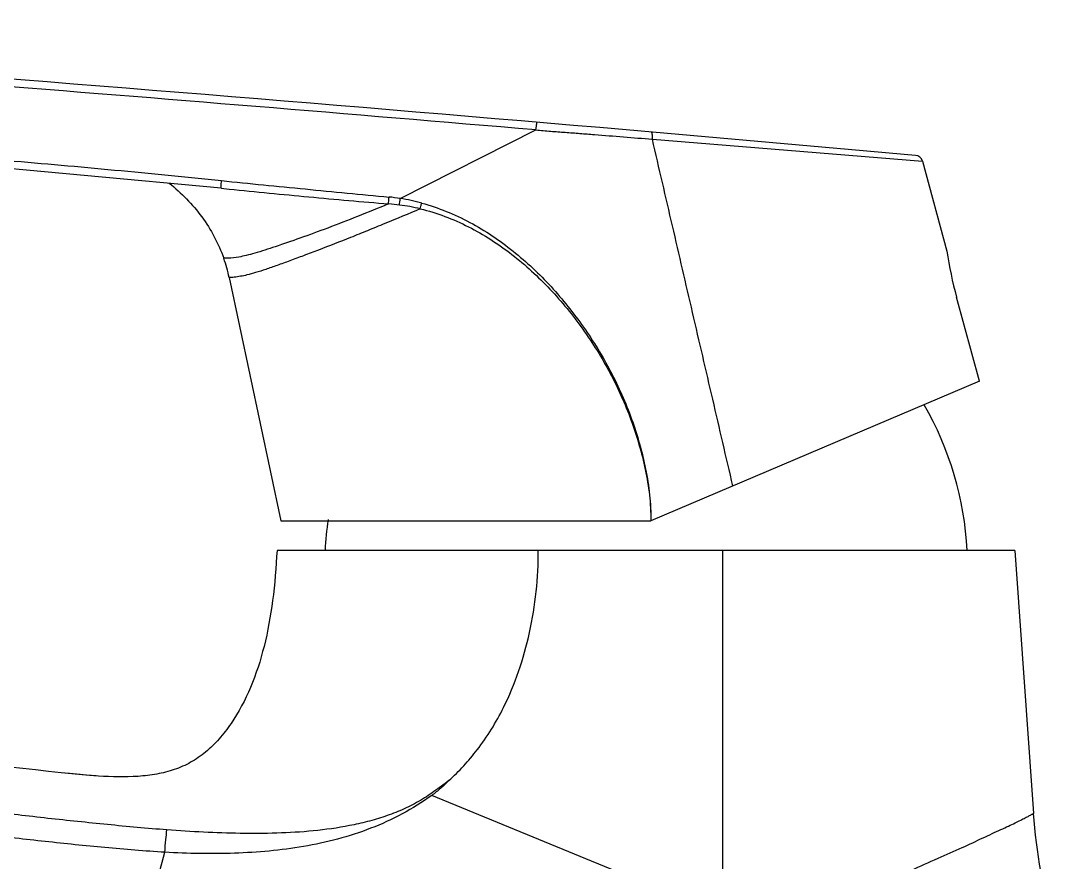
# Model space of a CAD drawing. Header units: millimetres. Extents: x 3495 to 4455, y 26793 to 27144.
# Drawn here: x 4173.6 to 4241.2, y 27058.3 to 27112.8 of the extents above; entities that cross this region are included whole.
import ezdxf

# ---------------------------------------------------------------- set-up
doc = ezdxf.new("R2010")
doc.units = ezdxf.units.MM

msp = doc.modelspace()

# ---------------------------------------------------------------- linework, layer by layer
at = {"color": 7, "linetype": 'Continuous'}
for p, q in [((4198.175, 27101.308), (4206.981, 27105.753)), ((4214.532, 27105.157), (4232.054, 27103.739)), ((4232.054, 27103.739), (4233.648, 27097.897)), ((4186.558, 27101.969), (4187.08, 27101.915)), ((4187.071, 27096.172), (4190.424, 27080.397)), ((4235.759, 27089.454), (4234.272, 27094.897)), ((4235.759, 27089.454), (4214.424, 27080.397)), ((4190.424, 27080.397), (4214.424, 27080.397))]:
    msp.add_line(p, q, dxfattribs=at)
msp.add_lwpolyline([(4186.557, 27101.969), (4168.751, 27103.611), (4150.066, 27105.118), (4131.004, 27106.464)], dxfattribs=at)
for centre, radius, start, end in [((3728.036, 21484.854), 5641.77, 84.879011, 85.992817), ((3729.12, 21499.4), 5626.682, 85.128127, 85.871034), ((4231.571, 27103.607), 0.5, 15.26612, 84.87886), ((4196.272, 27089.265), 12.193, 81.02048, 84.48901), ((4196.173, 27088.529), 12.935, 74.80111, 81.09423), ((4196.557, 27088.755), 12.23, 82.6332, 85.95479), ((4196.481, 27088.211), 12.78, 76.45053, 82.60748), ((4257.737, 27101.34), 24.334, 188.13387, 195.35329), ((4177.212, 27094.076), 10.08, 12.00237, 19.41369)]:
    msp.add_arc(centre, radius, start, end, dxfattribs=at)
for points, knots in [([(4130.997, 27106.964), (4132.157, 27106.897), (4134.477, 27106.767), (4137.956, 27106.559), (4141.432, 27106.305), (4146.064, 27105.94), (4151.854, 27105.472), (4158.801, 27104.916), (4164.591, 27104.451), (4169.223, 27104.072), (4172.695, 27103.779), (4176.167, 27103.474), (4179.638, 27103.157), (4183.107, 27102.823), (4185.418, 27102.586), (4186.573, 27102.466)], [0, 0, 0, 0, 0.0625, 0.124999, 0.187499, 0.249999, 0.374999, 0.499999, 0.624999, 0.687499, 0.749999, 0.812499, 0.874999, 0.9375, 1, 1, 1, 1]), ([(4206.981, 27105.753), (4206.987, 27105.817), (4206.996, 27105.91), (4207.01, 27106.027), (4207.021, 27106.102), (4207.031, 27106.163), (4207.04, 27106.21), (4207.048, 27106.235), (4207.055, 27106.252), (4207.058, 27106.252)], [0, 0, 0, 0, 0.379557, 0.55142, 0.702149, 0.826103, 0.918792, 0.976717, 1, 1, 1, 1]), ([(4206.981, 27105.753), (4207.297, 27105.726), (4207.928, 27105.671), (4208.877, 27105.6), (4209.826, 27105.53), (4211.089, 27105.433), (4212.657, 27105.307), (4213.909, 27105.206), (4214.532, 27105.157)], [0, 0, 0, 0, 0.125461, 0.251039, 0.376785, 0.502463, 0.752709, 1, 1, 1, 1]), ([(4214.531, 27105.157), (4214.535, 27105.216), (4214.537, 27105.324), (4214.53, 27105.45), (4214.513, 27105.534), (4214.499, 27105.58), (4214.477, 27105.614), (4214.46, 27105.616)], [0, 0, 0, 0, 0.367987, 0.677436, 0.797741, 0.891117, 1, 1, 1, 1]), ([(4219.756, 27082.661), (4219.322, 27084.534), (4218.45, 27088.282), (4217.143, 27093.904), (4215.838, 27099.53), (4214.966, 27103.281), (4214.532, 27105.157)], [0, 0, 0, 0, 0.24983, 0.49977, 0.749827, 1, 1, 1, 1]), ([(4186.557, 27101.969), (4186.553, 27101.969), (4186.549, 27101.987), (4186.547, 27102.011), (4186.546, 27102.059), (4186.547, 27102.119), (4186.551, 27102.194), (4186.559, 27102.311), (4186.567, 27102.403), (4186.573, 27102.466)], [0, 0, 0, 0, 0.022837, 0.080191, 0.172387, 0.295993, 0.446622, 0.618715, 1, 1, 1, 1]), ([(4186.573, 27102.466), (4188.384, 27102.279), (4192.007, 27101.92), (4195.631, 27101.574), (4197.443, 27101.401)], [0, 0, 0, 0, 0.5, 1, 1, 1, 1]), ([(4183.177, 27102.31), (4183.574, 27101.991), (4184.33, 27101.305), (4185.32, 27100.137), (4186.137, 27098.842), (4186.55, 27097.906), (4186.719, 27097.426)], [0, 0, 0, 0, 0.250052, 0.500064, 0.750079, 1, 1, 1, 1]), ([(4187.08, 27101.915), (4188.802, 27101.738), (4192.247, 27101.407), (4195.695, 27101.102), (4197.42, 27100.955)], [0, 0, 0, 0, 0.499977, 1, 1, 1, 1]), ([(4197.42, 27100.955), (4197.417, 27101.016), (4197.424, 27101.165), (4197.435, 27101.314), (4197.443, 27101.401)], [0, 0, 0, 0, 0.410559, 1, 1, 1, 1]), ([(4198.125, 27100.884), (4198.128, 27100.945), (4198.143, 27101.086), (4198.162, 27101.227), (4198.175, 27101.308)], [0, 0, 0, 0, 0.423882, 1, 1, 1, 1]), ([(4199.475, 27100.635), (4199.485, 27100.691), (4199.513, 27100.817), (4199.545, 27100.942), (4199.564, 27101.012)], [0, 0, 0, 0, 0.444217, 1, 1, 1, 1]), ([(4199.564, 27101.012), (4200.647, 27100.718), (4202.746, 27099.855), (4205.555, 27097.964), (4208.014, 27095.64), (4209.772, 27093.437), (4211.006, 27091.556), (4212.12, 27089.601), (4213.032, 27087.536), (4213.718, 27085.394), (4214.116, 27083.753), (4214.382, 27082.086), (4214.444, 27080.959), (4214.424, 27080.397)], [0, 0, 0, 0, 0.124857, 0.249788, 0.374772, 0.499788, 0.562337, 0.624881, 0.749891, 0.812427, 0.874941, 0.937485, 1, 1, 1, 1]), ([(4197.42, 27100.955), (4196.749, 27100.685), (4195.437, 27100.152), (4193.52, 27099.401), (4191.734, 27098.753), (4190.155, 27098.205), (4188.994, 27097.828), (4188.205, 27097.612), (4187.629, 27097.485), (4187.139, 27097.429), (4186.81, 27097.425), (4186.719, 27097.426)], [0, 0, 0, 0, 0.191758, 0.375834, 0.546015, 0.695837, 0.819248, 0.869732, 0.912778, 0.975723, 1, 1, 1, 1]), ([(4199.475, 27100.635), (4198.706, 27100.318), (4197.565, 27099.841), (4196.056, 27099.22), (4194.624, 27098.642), (4193.243, 27098.103), (4191.926, 27097.604), (4191.03, 27097.272), (4190.21, 27096.971), (4189.474, 27096.71), (4188.822, 27096.501), (4188.143, 27096.316), (4187.567, 27096.209), (4187.179, 27096.177), (4187.071, 27096.172)], [0, 0, 0, 0, 0.188828, 0.280868, 0.370432, 0.539447, 0.61749, 0.690091, 0.756361, 0.815654, 0.867498, 0.911602, 0.97555, 1, 1, 1, 1]), ([(4199.475, 27100.635), (4200.016, 27100.505), (4201.083, 27100.175), (4203.123, 27099.271), (4205.478, 27097.75), (4207.947, 27095.477), (4209.715, 27093.309), (4210.956, 27091.452), (4212.074, 27089.519), (4212.989, 27087.474), (4213.684, 27085.352), (4214.09, 27083.726), (4214.368, 27082.074), (4214.439, 27080.955), (4214.424, 27080.397)], [0, 0, 0, 0, 0.062373, 0.1248, 0.249626, 0.37458, 0.499607, 0.562169, 0.624731, 0.749785, 0.812345, 0.874884, 0.937456, 1, 1, 1, 1])]:
    msp.add_open_spline(points, degree=3, knots=knots, dxfattribs=at)
for points in [[(4234.953, 27078.481), (4234.79, 27081.812), (4233.831, 27085.05), (4232.161, 27087.926)], [(4193.491, 27080.477), (4193.394, 27079.815), (4193.329, 27079.149), (4193.297, 27078.481)], [(4238.051, 27078.481), (4238.051, 27078.481), (4190.175, 27078.481), (4190.175, 27078.481)], [(4219.102, 27054.804), (4219.102, 27062.697), (4219.101, 27070.589), (4219.101, 27078.481)], [(4238.051, 27078.481), (4238.051, 27078.481), (4238.051, 27078.481), (4238.051, 27078.481)], [(4238.052, 27078.481), (4238.052, 27078.481), (4239.271, 27061.416), (4239.271, 27061.416)], [(4201.319, 27063.541), (4201.997, 27064.145), (4202.615, 27064.82), (4203.168, 27065.539)], [(4219.101, 27054.804), (4219.101, 27054.804), (4200.215, 27062.586), (4200.215, 27062.586)], [(4176.392, 27034.577), (4176.392, 27034.577), (4182.9, 27058.892), (4182.9, 27058.892)]]:
    msp.add_open_spline(points, degree=3)
for points, knots in [([(4190.175, 27078.481), (4190.118, 27077.391), (4190.029, 27076.303), (4189.886, 27075.22), (4189.886, 27075.22), (4189.754, 27074.221), (4189.578, 27073.229), (4189.333, 27072.252), (4189.333, 27072.252), (4189.104, 27071.343), (4188.818, 27070.448), (4188.453, 27069.585), (4188.453, 27069.585), (4188.108, 27068.768), (4187.693, 27067.98), (4187.192, 27067.248), (4187.192, 27067.248), (4186.953, 27066.899), (4186.695, 27066.562), (4186.413, 27066.245), (4186.413, 27066.245), (4186.143, 27065.94), (4185.852, 27065.654), (4185.539, 27065.395), (4185.539, 27065.395), (4185.236, 27065.145), (4184.912, 27064.92), (4184.57, 27064.729), (4184.57, 27064.729), (4184.233, 27064.54), (4183.877, 27064.385), (4183.512, 27064.26), (4183.512, 27064.26), (4183.141, 27064.132), (4182.76, 27064.037), (4182.374, 27063.966), (4182.374, 27063.966), (4181.975, 27063.892), (4181.572, 27063.845), (4181.168, 27063.817), (4181.168, 27063.817), (4180.313, 27063.757), (4179.452, 27063.781), (4178.596, 27063.837)], [0, 0, 0, 0, 0.090909, 0.090909, 0.090909, 0.090909, 0.181818, 0.181818, 0.181818, 0.181818, 0.272727, 0.272727, 0.272727, 0.272727, 0.363636, 0.363636, 0.363636, 0.363636, 0.454545, 0.454545, 0.454545, 0.454545, 0.545455, 0.545455, 0.545455, 0.545455, 0.636364, 0.636364, 0.636364, 0.636364, 0.727273, 0.727273, 0.727273, 0.727273, 0.818182, 0.818182, 0.818182, 0.818182, 0.909091, 0.909091, 0.909091, 0.909091, 1, 1, 1, 1]), ([(4203.168, 27065.539), (4203.825, 27066.393), (4204.394, 27067.316), (4204.874, 27068.282), (4204.874, 27068.282), (4205.25, 27069.038), (4205.572, 27069.819), (4205.849, 27070.616), (4205.849, 27070.616), (4206.136, 27071.446), (4206.375, 27072.293), (4206.565, 27073.152), (4206.565, 27073.152), (4206.95, 27074.898), (4207.131, 27076.695), (4207.131, 27078.481)], [0, 0, 0, 0, 0.25, 0.25, 0.25, 0.25, 0.5, 0.5, 0.5, 0.5, 0.75, 0.75, 0.75, 0.75, 1, 1, 1, 1]), ([(4176.169, 27064.055), (4171.735, 27064.516), (4167.317, 27065.115), (4162.9, 27065.71), (4162.9, 27065.71), (4158.635, 27066.284), (4154.371, 27066.857), (4150.104, 27067.409), (4150.104, 27067.409), (4145.982, 27067.942), (4141.858, 27068.456), (4137.732, 27068.948), (4137.732, 27068.948), (4133.556, 27069.445), (4129.378, 27069.92), (4125.198, 27070.387)], [0, 0, 0, 0, 0.25, 0.25, 0.25, 0.25, 0.5, 0.5, 0.5, 0.5, 0.75, 0.75, 0.75, 0.75, 1, 1, 1, 1]), ([(4183.035, 27060.345), (4181.745, 27060.439), (4180.457, 27060.56), (4179.169, 27060.688), (4179.169, 27060.688), (4177.88, 27060.816), (4176.593, 27060.951), (4175.306, 27061.094), (4175.306, 27061.094), (4174.019, 27061.238), (4172.733, 27061.389), (4171.448, 27061.548), (4171.448, 27061.548), (4170.163, 27061.709), (4168.879, 27061.876), (4167.596, 27062.051), (4167.596, 27062.051), (4165.031, 27062.401), (4162.47, 27062.779), (4159.911, 27063.175), (4159.911, 27063.175), (4157.352, 27063.571), (4154.797, 27063.985), (4152.242, 27064.405), (4152.242, 27064.405), (4149.688, 27064.825), (4147.135, 27065.251), (4144.581, 27065.676), (4144.581, 27065.676), (4142.028, 27066.102), (4139.474, 27066.527), (4136.92, 27066.949), (4136.92, 27066.949), (4134.366, 27067.371), (4131.812, 27067.79), (4129.255, 27068.196), (4129.255, 27068.196), (4126.699, 27068.604), (4124.14, 27068.998), (4121.594, 27069.468)], [0, 0, 0, 0, 0.1, 0.1, 0.1, 0.1, 0.2, 0.2, 0.2, 0.2, 0.3, 0.3, 0.3, 0.3, 0.4, 0.4, 0.4, 0.4, 0.5, 0.5, 0.5, 0.5, 0.6, 0.6, 0.6, 0.6, 0.7, 0.7, 0.7, 0.7, 0.8, 0.8, 0.8, 0.8, 0.9, 0.9, 0.9, 0.9, 1, 1, 1, 1]), ([(4182.9, 27058.892), (4181.602, 27058.967), (4180.306, 27059.074), (4179.011, 27059.195), (4179.011, 27059.195), (4177.717, 27059.316), (4176.424, 27059.45), (4175.132, 27059.592), (4175.132, 27059.592), (4173.84, 27059.732), (4172.549, 27059.879), (4171.258, 27060.034), (4171.258, 27060.034), (4169.967, 27060.187), (4168.677, 27060.349), (4167.389, 27060.516), (4167.389, 27060.516), (4164.81, 27060.85), (4162.236, 27061.21), (4159.664, 27061.587), (4159.664, 27061.587), (4157.092, 27061.964), (4154.523, 27062.358), (4151.955, 27062.76), (4151.955, 27062.76), (4149.386, 27063.16), (4146.82, 27063.567), (4144.252, 27063.975), (4144.252, 27063.975), (4141.686, 27064.383), (4139.119, 27064.791), (4136.552, 27065.198), (4136.552, 27065.198), (4133.984, 27065.604), (4131.417, 27066.009), (4128.848, 27066.404), (4128.848, 27066.404), (4126.278, 27066.8), (4123.707, 27067.187), (4121.15, 27067.648)], [0, 0, 0, 0, 0.1, 0.1, 0.1, 0.1, 0.2, 0.2, 0.2, 0.2, 0.3, 0.3, 0.3, 0.3, 0.4, 0.4, 0.4, 0.4, 0.5, 0.5, 0.5, 0.5, 0.6, 0.6, 0.6, 0.6, 0.7, 0.7, 0.7, 0.7, 0.8, 0.8, 0.8, 0.8, 0.9, 0.9, 0.9, 0.9, 1, 1, 1, 1]), ([(4178.596, 27063.837), (4178.596, 27063.837), (4178.002, 27063.88), (4178.002, 27063.88), (4178.002, 27063.88), (4178.002, 27063.88), (4177.408, 27063.932), (4177.408, 27063.932), (4177.408, 27063.932), (4177.408, 27063.932), (4176.709, 27064), (4176.709, 27064), (4176.709, 27064), (4176.709, 27064), (4176.169, 27064.055), (4176.169, 27064.055)], [0, 0, 0, 0, 0.25, 0.25, 0.25, 0.25, 0.5, 0.5, 0.5, 0.5, 0.75, 0.75, 0.75, 0.75, 1, 1, 1, 1]), ([(4178.596, 27063.837), (4178.396, 27063.85), (4178.196, 27063.864), (4177.997, 27063.881), (4177.997, 27063.881), (4177.387, 27063.93), (4176.778, 27063.992), (4176.169, 27064.055)], [0, 0, 0, 0, 0.5, 0.5, 0.5, 0.5, 1, 1, 1, 1]), ([(4201.319, 27063.541), (4201.163, 27063.418), (4201.004, 27063.299), (4200.844, 27063.181), (4200.844, 27063.181), (4200.684, 27063.063), (4200.524, 27062.945), (4200.361, 27062.83), (4200.361, 27062.83), (4200.199, 27062.714), (4200.036, 27062.601), (4199.868, 27062.494), (4199.868, 27062.494), (4199.701, 27062.386), (4199.53, 27062.284), (4199.357, 27062.186), (4199.357, 27062.186), (4199.011, 27061.99), (4198.655, 27061.813), (4198.292, 27061.651), (4198.292, 27061.651), (4197.928, 27061.491), (4197.558, 27061.346), (4197.182, 27061.219), (4197.182, 27061.219), (4196.807, 27061.091), (4196.425, 27060.981), (4196.041, 27060.882), (4196.041, 27060.882), (4195.658, 27060.783), (4195.271, 27060.695), (4194.882, 27060.619), (4194.882, 27060.619), (4194.105, 27060.466), (4193.32, 27060.358), (4192.532, 27060.28), (4192.532, 27060.28), (4191.744, 27060.204), (4190.953, 27060.157), (4190.162, 27060.133), (4190.162, 27060.133), (4189.371, 27060.108), (4188.579, 27060.104), (4187.787, 27060.117), (4187.787, 27060.117), (4186.201, 27060.142), (4184.617, 27060.231), (4183.035, 27060.345)], [0, 0, 0, 0, 0.083333, 0.083333, 0.083333, 0.083333, 0.166667, 0.166667, 0.166667, 0.166667, 0.25, 0.25, 0.25, 0.25, 0.333333, 0.333333, 0.333333, 0.333333, 0.416667, 0.416667, 0.416667, 0.416667, 0.5, 0.5, 0.5, 0.5, 0.583333, 0.583333, 0.583333, 0.583333, 0.666667, 0.666667, 0.666667, 0.666667, 0.75, 0.75, 0.75, 0.75, 0.833333, 0.833333, 0.833333, 0.833333, 0.916667, 0.916667, 0.916667, 0.916667, 1, 1, 1, 1]), ([(4201.319, 27063.541), (4201.227, 27063.46), (4201.143, 27063.372), (4201.057, 27063.287), (4201.057, 27063.287), (4200.97, 27063.2), (4200.881, 27063.116), (4200.79, 27063.036), (4200.79, 27063.036), (4200.7, 27062.955), (4200.605, 27062.878), (4200.509, 27062.803), (4200.509, 27062.803), (4200.414, 27062.727), (4200.316, 27062.654), (4200.215, 27062.586)], [0, 0, 0, 0, 0.25, 0.25, 0.25, 0.25, 0.5, 0.5, 0.5, 0.5, 0.75, 0.75, 0.75, 0.75, 1, 1, 1, 1]), ([(4200.215, 27062.586), (4199.607, 27062.143), (4198.967, 27061.742), (4198.303, 27061.386), (4198.303, 27061.386), (4197.639, 27061.029), (4196.952, 27060.718), (4196.25, 27060.446), (4196.25, 27060.446), (4195.548, 27060.174), (4194.831, 27059.941), (4194.104, 27059.747), (4194.104, 27059.747), (4193.377, 27059.552), (4192.641, 27059.394), (4191.899, 27059.267), (4191.899, 27059.267), (4190.417, 27059.013), (4188.914, 27058.881), (4187.411, 27058.83), (4187.411, 27058.83), (4185.906, 27058.779), (4184.401, 27058.808), (4182.9, 27058.892)], [0, 0, 0, 0, 0.166667, 0.166667, 0.166667, 0.166667, 0.333333, 0.333333, 0.333333, 0.333333, 0.5, 0.5, 0.5, 0.5, 0.666667, 0.666667, 0.666667, 0.666667, 0.833333, 0.833333, 0.833333, 0.833333, 1, 1, 1, 1]), ([(4231.325, 27057.725), (4231.903, 27057.989), (4232.486, 27058.245), (4233.068, 27058.501), (4233.068, 27058.501), (4233.592, 27058.731), (4234.116, 27058.962), (4234.637, 27059.199), (4234.637, 27059.199), (4235.093, 27059.408), (4235.547, 27059.622), (4236.002, 27059.833), (4236.002, 27059.833), (4236.385, 27060.012), (4236.768, 27060.19), (4237.152, 27060.367), (4237.152, 27060.367), (4237.315, 27060.442), (4237.478, 27060.517), (4237.64, 27060.593), (4237.64, 27060.593), (4237.783, 27060.659), (4237.926, 27060.727), (4238.068, 27060.795), (4238.068, 27060.795), (4238.19, 27060.854), (4238.312, 27060.914), (4238.432, 27060.975), (4238.432, 27060.975), (4238.533, 27061.026), (4238.633, 27061.076), (4238.732, 27061.129), (4238.732, 27061.129), (4238.811, 27061.17), (4238.889, 27061.211), (4238.967, 27061.253), (4238.967, 27061.253), (4238.998, 27061.269), (4239.029, 27061.286), (4239.06, 27061.302), (4239.06, 27061.302), (4239.085, 27061.316), (4239.11, 27061.33), (4239.135, 27061.343), (4239.135, 27061.343), (4239.155, 27061.353), (4239.174, 27061.363), (4239.195, 27061.375), (4239.195, 27061.375), (4239.209, 27061.383), (4239.225, 27061.393), (4239.237, 27061.398), (4239.237, 27061.398), (4239.244, 27061.4), (4239.251, 27061.401), (4239.262, 27061.411), (4239.262, 27061.411), (4239.267, 27061.415), (4239.272, 27061.42), (4239.271, 27061.416)], [0, 0, 0, 0, 0.066667, 0.066667, 0.066667, 0.066667, 0.133333, 0.133333, 0.133333, 0.133333, 0.2, 0.2, 0.2, 0.2, 0.266667, 0.266667, 0.266667, 0.266667, 0.333333, 0.333333, 0.333333, 0.333333, 0.4, 0.4, 0.4, 0.4, 0.466667, 0.466667, 0.466667, 0.466667, 0.533333, 0.533333, 0.533333, 0.533333, 0.6, 0.6, 0.6, 0.6, 0.666667, 0.666667, 0.666667, 0.666667, 0.733333, 0.733333, 0.733333, 0.733333, 0.8, 0.8, 0.8, 0.8, 0.866667, 0.866667, 0.866667, 0.866667, 0.933333, 0.933333, 0.933333, 0.933333, 1, 1, 1, 1]), ([(4241.188, 27051.51), (4240.951, 27052.322), (4240.727, 27053.136), (4240.521, 27053.957), (4240.521, 27053.957), (4239.907, 27056.404), (4239.451, 27058.902), (4239.271, 27061.416)], [0, 0, 0, 0, 0.5, 0.5, 0.5, 0.5, 1, 1, 1, 1]), ([(4182.9, 27058.892), (4182.916, 27059.167), (4182.936, 27059.441), (4182.961, 27059.715), (4182.961, 27059.715), (4182.981, 27059.926), (4183.003, 27060.137), (4183.035, 27060.345)], [0, 0, 0, 0, 0.5, 0.5, 0.5, 0.5, 1, 1, 1, 1])]:
    msp.add_open_spline(points, degree=3, knots=knots)

doc.saveas('drawing.dxf')
